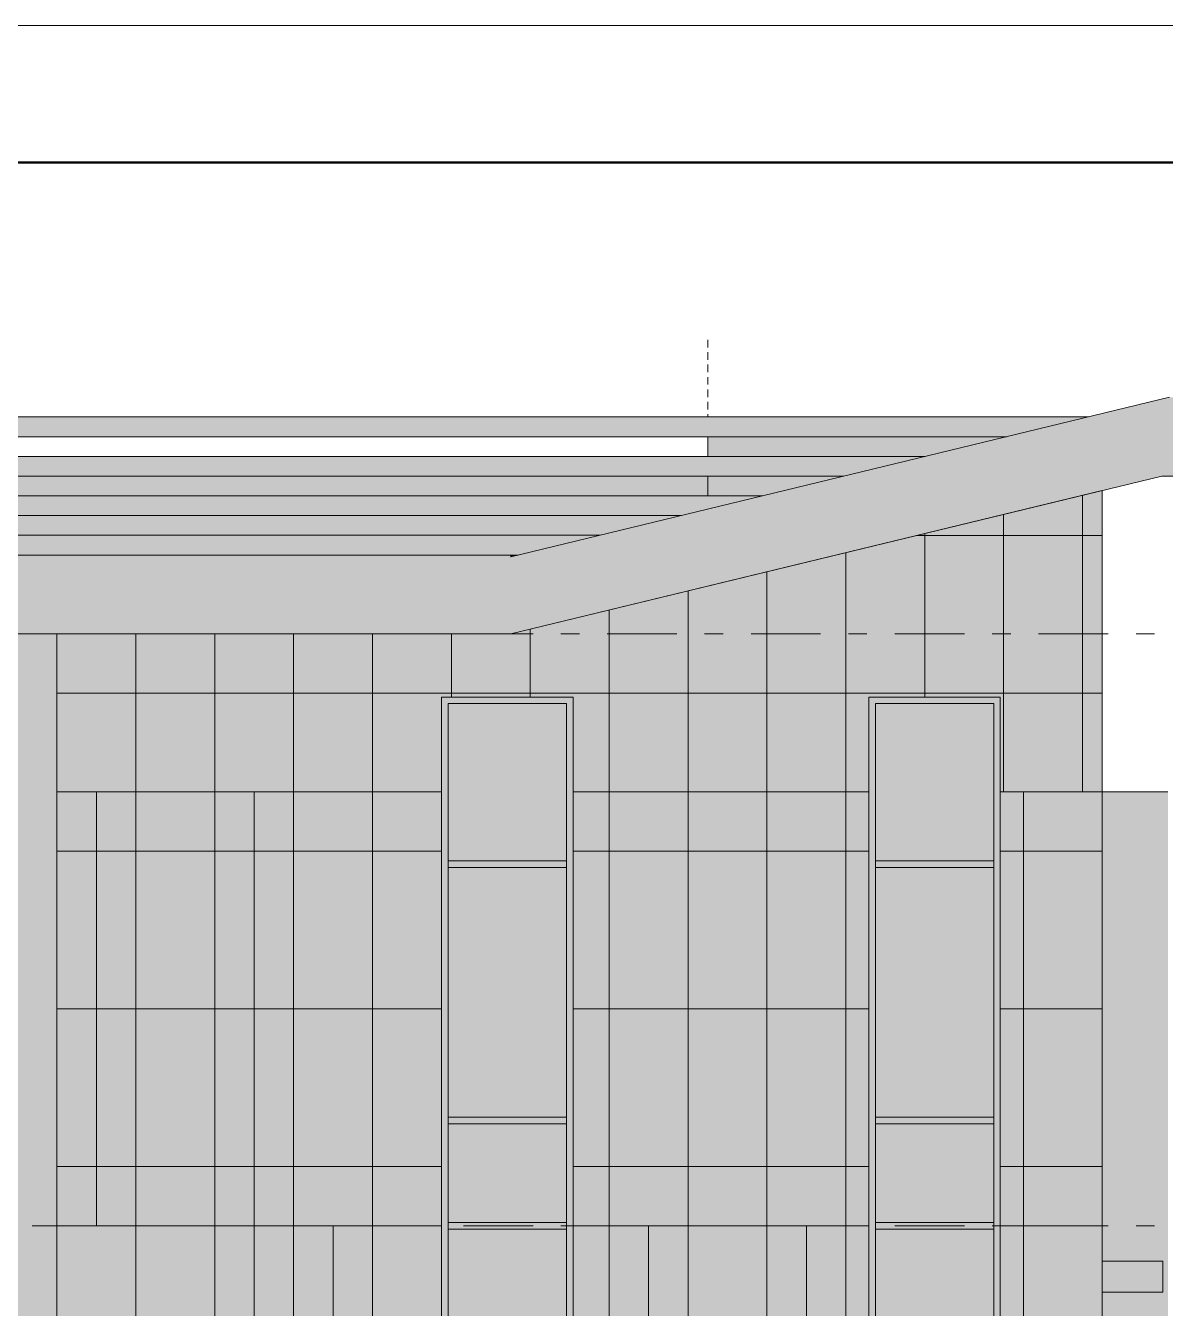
# Model space of a CAD drawing. Header units: millimetres. Extents: x 1499747 to 4341325, y -28481 to 441852.
# Drawn here: x 4128775 to 4137443, y 403550 to 413304 of the extents above; entities that cross this region are included whole.
import ezdxf
from ezdxf.enums import TextEntityAlignment as Align

# ---------------------------------------------------------------- set-up
doc = ezdxf.new("R2010")
doc.units = ezdxf.units.MM
doc.header["$MEASUREMENT"] = 0
doc.layers.add('Чертеж и Рисунок', color=7, linetype='Continuous')
doc.styles.add('СПДС', font='isocpeur.ttf', dxfattribs={"width": 0.9})

# ---------------------------------------------------------------- blocks, each defined once
blk = doc.blocks.new('*U32')
at = {"lineweight": 0}
blk.add_lwpolyline([(-415, -5), (5, -5), (5, 292), (-415, 292)], close=True, dxfattribs=at)
at = {"color": 0, "linetype": 'Continuous', "lineweight": 50}
blk.add_lwpolyline([(-395, 287), (0, 287), (0, 0), (-395, 0)], close=True, dxfattribs=at)
at = {"style": 'СПДС'}
for tag, p in [('ШИФР_ПРОЕКТА_ЛИСТ2', (-65, 7.5)), ('ЛИСТ_второй', (-5, 5))]:
    blk.add_attdef(tag, text='', height=2.5, dxfattribs=at).set_placement(p, align=Align.MIDDLE_CENTER)

msp = doc.modelspace()

# ---------------------------------------------------------------- hatches: boundary and pattern name
at = {"layer": 'Чертеж и Рисунок', "linetype": 'Continuous', "lineweight": 0, "true_color": 0x2e2e2e}
for points in [[(4132462.7, 408678.5), (4137415.4, 409878.5), (4137474.5, 410478.4), (4132462.7, 409264.1)], [(4137415.4, 409878.5), (4146437.8, 409878.5), (4146437.8, 410478.4), (4137474.5, 410478.4)], [(4103762.7, 410328.4), (4103762.7, 410178.4), (4136236.3, 410178.4), (4136855.4, 410328.4)], [(4103762.7, 410028.4), (4103762.7, 409878.4), (4134998.1, 409878.4), (4135562.7, 410015.2), (4135617.2, 410028.4)], [(4103762.7, 409578.4), (4133759.9, 409578.4), (4134379, 409728.4), (4103762.7, 409728.4)], [(4103762.7, 409428.4), (4103762.7, 409278.4), (4103762.7, 409278.4), (4132463.9, 409278.4), (4132521.7, 409278.4), (4133140.8, 409428.4)], [(4103762.7, 409278.4), (4103762.7, 408678.5), (4132462.7, 408678.5), (4132462.7, 409264.1), (4132463.9, 409264.4), (4132463.9, 409278.4)], [(4132463.9, 408678.5), (4132463.9, 408678.8), (4132462.7, 408678.5)], [(4132217.7, 408198.5), (4131937.7, 408198.5), (4131987.7, 408148.5), (4132217.7, 408148.5)], [(4131937.7, 407628.5), (4131987.7, 407628.5), (4131987.7, 408148.5), (4131937.7, 408198.5)], [(4132217.7, 408198.5), (4132217.7, 408148.5), (4132887.7, 408148.5), (4132937.7, 408198.5)], [(4132937.7, 407628.5), (4132937.7, 408198.5), (4132887.7, 408148.5), (4132887.7, 407628.5)], [(4135467.7, 408198.5), (4135187.7, 408198.5), (4135237.7, 408148.5), (4135467.7, 408148.5)], [(4135187.7, 407628.5), (4135237.7, 407628.5), (4135237.7, 408148.5), (4135187.7, 408198.5)], [(4135467.7, 408198.5), (4135467.7, 408148.5), (4136137.7, 408148.5), (4136187.7, 408198.5)], [(4136187.7, 407628.5), (4136187.7, 408198.5), (4136137.7, 408148.5), (4136137.7, 407628.5)], [(4131937.7, 406928.5), (4131987.7, 406928.5), (4131987.7, 407628.5), (4131937.7, 407628.5)], [(4132937.7, 407628.5), (4132887.7, 407628.5), (4132887.7, 406928.5), (4132937.7, 406928.5)], [(4135187.7, 406928.5), (4135237.7, 406928.5), (4135237.7, 407628.5), (4135187.7, 407628.5)], [(4136187.7, 407628.5), (4136137.7, 407628.5), (4136137.7, 406928.5), (4136187.7, 406928.5)], [(4131937.7, 404978.5), (4131987.7, 404978.5), (4131987.7, 406928.5), (4131937.7, 406928.5)], [(4132217.7, 406953.5), (4131987.7, 406953.5), (4131987.7, 406903.5), (4132217.7, 406903.5)], [(4132887.7, 406953.5), (4132217.7, 406953.5), (4132217.7, 406903.5), (4132887.7, 406903.5)], [(4132937.7, 406928.5), (4132887.7, 406928.5), (4132887.7, 404978.5), (4132937.7, 404978.5)], [(4135187.7, 404978.5), (4135237.7, 404978.5), (4135237.7, 406928.5), (4135187.7, 406928.5)], [(4135237.7, 406903.5), (4135467.7, 406903.5), (4135467.7, 406953.5), (4135237.7, 406953.5)], [(4135467.7, 406903.5), (4136137.7, 406903.5), (4136137.7, 406953.5), (4135467.7, 406953.5)], [(4136187.7, 406928.5), (4136137.7, 406928.5), (4136137.7, 404978.5), (4136187.7, 404978.5)], [(4131937.7, 404178.5), (4131987.7, 404178.5), (4131987.7, 404978.5), (4131937.7, 404978.5)], [(4132217.7, 405003.5), (4131987.7, 405003.5), (4131987.7, 404953.5), (4132217.7, 404953.5)], [(4132887.7, 405003.5), (4132217.7, 405003.5), (4132217.7, 404953.5), (4132887.7, 404953.5)], [(4132937.7, 404978.5), (4132887.7, 404978.5), (4132887.7, 404178.5), (4132937.7, 404178.5)], [(4135187.7, 404178.5), (4135237.7, 404178.5), (4135237.7, 404978.5), (4135187.7, 404978.5)], [(4135237.7, 405003.5), (4135237.7, 404953.5), (4135467.7, 404953.5), (4135467.7, 405003.5)], [(4135467.7, 404953.5), (4136137.7, 404953.5), (4136137.7, 405003.5), (4135467.7, 405003.5)], [(4136187.7, 404978.5), (4136137.7, 404978.5), (4136137.7, 404178.5), (4136187.7, 404178.5)], [(4132217.7, 404203.5), (4131987.7, 404203.5), (4131987.7, 404153.5), (4132217.7, 404153.5)], [(4132887.7, 404203.5), (4132217.7, 404203.5), (4132217.7, 404153.5), (4132887.7, 404153.5)], [(4135237.7, 404153.5), (4135467.7, 404153.5), (4135467.7, 404203.5), (4135237.7, 404203.5)], [(4135467.7, 404153.5), (4136137.7, 404153.5), (4136137.7, 404203.5), (4135467.7, 404203.5)], [(4131937.7, 403178.5), (4131987.7, 403178.5), (4131987.7, 404178.5), (4131937.7, 404178.5)], [(4132937.7, 404178.5), (4132887.7, 404178.5), (4132887.7, 403178.5), (4132937.7, 403178.5)], [(4135187.7, 403178.5), (4135237.7, 403178.5), (4135237.7, 404178.5), (4135187.7, 404178.5)], [(4136187.7, 404178.5), (4136137.7, 404178.5), (4136137.7, 403178.5), (4136187.7, 403178.5)]]:
    msp.add_hatch(color=250, dxfattribs=at).paths.add_polyline_path(points)
at = {"layer": 'Чертеж и Рисунок', "linetype": 'Continuous', "lineweight": 0, "true_color": 0xffffff}
for points in [[(4133962.7, 410028.4), (4134462.7, 410028.4), (4134462.7, 410178.4), (4133962.7, 410178.4)], [(4134462.7, 410178.4), (4134462.7, 410028.4), (4135617.2, 410028.4), (4136236.3, 410178.4)], [(4133962.7, 409878.4), (4133962.7, 409728.4), (4134379, 409728.4), (4134462.7, 409748.7), (4134462.7, 409878.4)], [(4134462.7, 409878.4), (4134462.7, 409748.7), (4134998.1, 409878.4)], [(4129012.7, 407478.5), (4131937.7, 407478.5), (4131937.7, 408198.5), (4132937.7, 408198.5), (4132937.7, 407478.5), (4135187.7, 407478.5), (4135187.7, 408198.5), (4136187.7, 408198.5), (4136187.7, 407478.5), (4136962.7, 407478.5), (4136962.7, 409768.8), (4132463.9, 408678.5), (4129012.7, 408678.5)], [(4134462.7, 409162.9), (4136912.7, 409756.7), (4134462.7, 409163)], [(4133962.7, 409041.7), (4134462.7, 409162.9), (4134462.7, 409163), (4133962.7, 409041.9)], [(4129012.7, 400428.4), (4129012.7, 408678.5), (4127512.7, 408678.5), (4127512.7, 400428.4)], [(4129312.7, 404178.5), (4129312.7, 407478.5), (4129012.7, 407478.5), (4129012.7, 404178.5)], [(4130512.7, 404178.5), (4130512.7, 407478.5), (4130212.7, 407478.5), (4130212.7, 404178.5)], [(4131412.7, 404178.5), (4131412.7, 407478.5), (4130812.7, 407478.5), (4130812.7, 404178.5)], [(4133812.7, 404178.5), (4133812.7, 407478.5), (4133212.7, 407478.5), (4133212.7, 404178.5)], [(4135012.7, 404178.5), (4135012.7, 407478.5), (4134412.7, 407478.5), (4134412.7, 404178.5)], [(4136962.7, 404178.5), (4136962.7, 407478.5), (4136362.7, 407478.5), (4136362.7, 404178.5)], [(4130212.7, 400428.4), (4130212.7, 404178.5), (4129612.7, 404178.5), (4129612.7, 400428.4)], [(4131112.7, 400428.4), (4131112.7, 404178.5), (4130512.7, 404178.5), (4130512.7, 400428.4)], [(4134712.7, 400428.4), (4134712.7, 404178.5), (4133512.7, 404178.5), (4133512.7, 400428.4)], [(4136362.7, 400428.4), (4136362.7, 404178.5), (4136187.7, 404178.5), (4136187.7, 400428.4)], [(4136961, 403672.8), (4137422.8, 403672.8), (4137422.8, 403908.5), (4136961, 403908.5)]]:
    msp.add_hatch(color=7, dxfattribs=at).paths.add_polyline_path(points)
at = {"layer": 'Чертеж и Рисунок', "linetype": 'Continuous', "lineweight": 0, "true_color": 0x606060}
for points in [[(4104112.7, 409728.4), (4133962.7, 409728.4), (4133962.7, 409878.4), (4104112.7, 409878.4)], [(4104112.7, 409578.4), (4104112.7, 409428.4), (4133140.8, 409428.4), (4133759.9, 409578.4)], [(4132463.9, 409278.4), (4132463.9, 409264.4), (4132521.7, 409278.4)], [(4133962.7, 409041.9), (4132463.9, 408678.8), (4132463.9, 408678.5), (4133962.7, 409041.7)]]:
    msp.add_hatch(color=251, dxfattribs=at).paths.add_polyline_path(points)
at = {"layer": 'Чертеж и Рисунок', "linetype": 'Continuous', "lineweight": 0, "true_color": 0x84adf9}
for points in [[(4131987.7, 406953.5), (4132887.7, 406953.5), (4132887.7, 407628.5), (4132887.7, 408148.5), (4131987.7, 408148.5)], [(4135237.7, 408148.5), (4135237.7, 406953.5), (4136137.7, 406953.5), (4136137.7, 408148.5)], [(4132887.7, 406903.5), (4131987.7, 406903.5), (4131987.7, 405003.5), (4132887.7, 405003.5)], [(4136137.7, 406903.5), (4135237.7, 406903.5), (4135237.7, 405003.5), (4136137.7, 405003.5)], [(4131987.7, 404203.5), (4132887.7, 404203.5), (4132887.7, 404953.5), (4131987.7, 404953.5)], [(4135237.7, 404203.5), (4136137.7, 404203.5), (4136137.7, 404953.5), (4135237.7, 404953.5)], [(4131987.7, 403203.5), (4132887.7, 403203.5), (4132887.7, 404153.5), (4131987.7, 404153.5)], [(4135237.7, 404153.5), (4135237.7, 403203.5), (4136137.7, 403203.5), (4136137.7, 404153.5)]]:
    msp.add_hatch(color=161, dxfattribs=at).paths.add_polyline_path(points)
at = {"layer": 'Чертеж и Рисунок', "linetype": 'Continuous', "lineweight": 0, "true_color": 0x868d8e}
for points in [[(4130212.7, 404178.5), (4130212.7, 407478.5), (4129312.7, 407478.5), (4129312.7, 404178.5)], [(4130812.7, 404178.5), (4130812.7, 407478.5), (4130512.7, 407478.5), (4130512.7, 404178.5)], [(4131412.7, 407478.5), (4131412.7, 404178.5), (4131937.7, 404178.5), (4131937.7, 407478.5)], [(4133212.7, 404178.5), (4133212.7, 407478.5), (4132937.7, 407478.5), (4132937.7, 404178.5)], [(4134412.7, 404178.5), (4134412.7, 407478.5), (4133812.7, 407478.5), (4133812.7, 404178.5)], [(4135187.7, 404178.5), (4135187.7, 407478.5), (4135012.7, 407478.5), (4135012.7, 404178.5)], [(4136362.7, 404178.5), (4136362.7, 407478.5), (4136187.7, 407478.5), (4136187.7, 404178.5)], [(4129012.7, 400428.4), (4129612.7, 400428.4), (4129612.7, 404178.5), (4129012.7, 404178.5)], [(4130512.7, 400428.4), (4130512.7, 404178.5), (4130212.7, 404178.5), (4130212.7, 400428.4)], [(4131112.7, 404178.5), (4131112.7, 400428.4), (4131937.7, 400428.4), (4131937.7, 404178.5)], [(4132937.7, 400428.4), (4133512.7, 400428.4), (4133512.7, 404178.5), (4132937.7, 404178.5)], [(4135187.7, 400428.4), (4135187.7, 404178.5), (4134712.7, 404178.5), (4134712.7, 400428.4)], [(4136962.7, 400428.4), (4136962.7, 404178.5), (4136362.7, 404178.5), (4136362.7, 400428.4)]]:
    msp.add_hatch(color=252, dxfattribs=at).paths.add_polyline_path(points)
at = {"layer": 'Чертеж и Рисунок', "linetype": 'Continuous', "lineweight": 0, "true_color": 0xbc9a89}
msp.add_hatch(color=33, dxfattribs=at).paths.add_polyline_path([(4136962.7, 407478.5), (4136962.7, 399933), (4137462.7, 399933), (4137462.7, 407478.5)])

# ---------------------------------------------------------------- linework, layer by layer
at = {"layer": 'Чертеж и Рисунок', "color": 30, "linetype": 'Continuous', "lineweight": 15, "true_color": 0xff6600}
for points in [[(4133962.6, 410914.3), (4133962.6, 410856.4)], [(4133962.6, 410820.2), (4133962.6, 410762.3)], [(4133962.6, 410726.1), (4133962.6, 410668.2)], [(4133962.6, 410632), (4133962.6, 410574.1)], [(4133962.6, 410537.9), (4133962.6, 410480)], [(4133962.6, 410443.8), (4133962.6, 410385.8)], [(4133962.6, 410349.6), (4133962.6, 410328.4)], [(4133962.6, 410161.4), (4133962.6, 410103.5)], [(4133962.6, 410067.3), (4133962.6, 410028.4)]]:
    msp.add_lwpolyline(points, dxfattribs=at)
at = {"layer": 'Чертеж и Рисунок', "color": 7, "linetype": 'Continuous', "lineweight": 5}
for points in [[(4132463.9, 409264.4), (4137474.5, 410478.4)], [(4136855.4, 410328.4), (4103762.7, 410328.4)], [(4136236.3, 410178.4), (4103762.7, 410178.4)], [(4135617.2, 410028.4), (4103762.7, 410028.4)], [(4134998.1, 409878.4), (4103762.7, 409878.4)], [(4132463.9, 408678.8), (4137415.4, 409878.5)], [(4137415.4, 409878.5), (4146437.8, 409878.5)], [(4136962.7, 409768.8), (4132463.9, 408678.5)], [(4136962.7, 409768.8), (4136962.7, 407478.5)], [(4134379, 409728.4), (4103762.7, 409728.4)], [(4133759.9, 409578.4), (4103762.7, 409578.4)], [(4133140.8, 409428.4), (4103762.7, 409428.4)], [(4103762.7, 409278.4), (4132463.9, 409278.4)], [(4132462.7, 409264.1), (4132463.9, 409264.4)], [(4132463.9, 409278.4), (4132463.9, 409264.4)], [(4132521.7, 409278.4), (4132463.9, 409278.4)], [(4103762.7, 408678.5), (4132462.7, 408678.5)], [(4129012.7, 400428.4), (4129012.7, 408678.5)], [(4132462.7, 408678.5), (4132463.9, 408678.8)], [(4132462.7, 408678.5), (4132463.9, 408678.5)], [(4132463.9, 408678.8), (4132463.9, 408678.5)], [(4131937.7, 407478.5), (4131937.7, 408198.5)], [(4131937.7, 408198.5), (4132937.7, 408198.5)], [(4132937.7, 408198.5), (4132937.7, 407478.5)], [(4135187.7, 407478.5), (4135187.7, 408198.5)], [(4135187.7, 408198.5), (4136187.7, 408198.5)], [(4136187.7, 408198.5), (4136187.7, 407478.5)], [(4131987.7, 408148.5), (4132217.7, 408148.5)], [(4131987.7, 407628.5), (4131987.7, 408148.5)], [(4132217.7, 408148.5), (4132887.7, 408148.5)], [(4132887.7, 408148.5), (4132887.7, 407628.5)], [(4135237.7, 408148.5), (4135467.7, 408148.5)], [(4135237.7, 407628.5), (4135237.7, 408148.5)], [(4135467.7, 408148.5), (4136137.7, 408148.5)], [(4136137.7, 408148.5), (4136137.7, 407628.5)], [(4131987.7, 406953.5), (4131987.7, 407628.5)], [(4132887.7, 407628.5), (4132887.7, 406953.5)], [(4135237.7, 406953.5), (4135237.7, 407628.5)], [(4136137.7, 407628.5), (4136137.7, 406953.5)], [(4129312.7, 407478.5), (4130212.7, 407478.5)], [(4130512.7, 407478.5), (4130812.7, 407478.5)], [(4131412.7, 407478.5), (4131937.7, 407478.5)], [(4131937.7, 404178.5), (4131937.7, 407478.5)], [(4132937.7, 407478.5), (4132937.7, 404178.5)], [(4132937.7, 407478.5), (4133212.7, 407478.5)], [(4133812.7, 407478.5), (4134412.7, 407478.5)], [(4135012.7, 407478.5), (4135187.7, 407478.5)], [(4136187.7, 407478.5), (4136962.7, 407478.5)], [(4136962.7, 407478.5), (4137462.7, 407478.5)], [(4136962.7, 399933), (4136962.7, 407478.5)], [(4131987.7, 406928.5), (4131987.7, 406953.5)], [(4131987.7, 406953.5), (4132217.7, 406953.5)], [(4131987.7, 406903.5), (4131987.7, 406928.5)], [(4132217.7, 406953.5), (4132887.7, 406953.5)], [(4132887.7, 406953.5), (4132887.7, 406928.5)], [(4132887.7, 406928.5), (4132887.7, 406903.5)], [(4135237.7, 406928.5), (4135237.7, 406953.5)], [(4135237.7, 406953.5), (4135467.7, 406953.5)], [(4135237.7, 406903.5), (4135237.7, 406928.5)], [(4135467.7, 406953.5), (4136137.7, 406953.5)], [(4136137.7, 406953.5), (4136137.7, 406928.5)], [(4136137.7, 406928.5), (4136137.7, 406903.5)], [(4131987.7, 405003.5), (4131987.7, 406903.5)], [(4131987.7, 406903.5), (4132217.7, 406903.5)], [(4132217.7, 406903.5), (4132887.7, 406903.5)], [(4132887.7, 406903.5), (4132887.7, 405003.5)], [(4135237.7, 405003.5), (4135237.7, 406903.5)], [(4135237.7, 406903.5), (4135467.7, 406903.5)], [(4135467.7, 406903.5), (4136137.7, 406903.5)], [(4136137.7, 406903.5), (4136137.7, 405003.5)], [(4131987.7, 404978.5), (4131987.7, 405003.5)], [(4131987.7, 405003.5), (4132217.7, 405003.5)], [(4131987.7, 404953.5), (4131987.7, 404978.5)], [(4132217.7, 405003.5), (4132887.7, 405003.5)], [(4132887.7, 405003.5), (4132887.7, 404978.5)], [(4132887.7, 404978.5), (4132887.7, 404953.5)], [(4135237.7, 404978.5), (4135237.7, 405003.5)], [(4135237.7, 405003.5), (4135467.7, 405003.5)], [(4135237.7, 404953.5), (4135237.7, 404978.5)], [(4135467.7, 405003.5), (4136137.7, 405003.5)], [(4136137.7, 405003.5), (4136137.7, 404978.5)], [(4136137.7, 404978.5), (4136137.7, 404953.5)], [(4131987.7, 404953.5), (4132217.7, 404953.5)], [(4131987.7, 404203.5), (4131987.7, 404953.5)], [(4132217.7, 404953.5), (4132887.7, 404953.5)], [(4132887.7, 404953.5), (4132887.7, 404203.5)], [(4135237.7, 404953.5), (4135467.7, 404953.5)], [(4135237.7, 404203.5), (4135237.7, 404953.5)], [(4135467.7, 404953.5), (4136137.7, 404953.5)], [(4136137.7, 404953.5), (4136137.7, 404203.5)], [(4131987.7, 404203.5), (4132217.7, 404203.5)], [(4131987.7, 404178.5), (4131987.7, 404203.5)], [(4132217.7, 404203.5), (4132887.7, 404203.5)], [(4132887.7, 404203.5), (4132887.7, 404178.5)], [(4135237.7, 404203.5), (4135467.7, 404203.5)], [(4135237.7, 404178.5), (4135237.7, 404203.5)], [(4135467.7, 404203.5), (4136137.7, 404203.5)], [(4136137.7, 404203.5), (4136137.7, 404178.5)], [(4129312.7, 404178.5), (4129612.7, 404178.5)], [(4130212.7, 404178.5), (4129612.7, 404178.5)], [(4129612.7, 404178.5), (4129612.7, 400428.4)], [(4130212.7, 400428.4), (4130212.7, 404178.5)], [(4130812.7, 404178.5), (4130512.7, 404178.5)], [(4130512.7, 404178.5), (4130512.7, 400428.4)], [(4131112.7, 400428.4), (4131112.7, 404178.5)], [(4131412.7, 404178.5), (4131937.7, 404178.5)], [(4131937.7, 400428.4), (4131937.7, 404178.5)], [(4131987.7, 404153.5), (4131987.7, 404178.5)], [(4131987.7, 404153.5), (4132217.7, 404153.5)], [(4131987.7, 403203.5), (4131987.7, 404153.5)], [(4132217.7, 404153.5), (4132887.7, 404153.5)], [(4132887.7, 404178.5), (4132887.7, 404153.5)], [(4132887.7, 404153.5), (4132887.7, 403203.5)], [(4132937.7, 404178.5), (4132937.7, 400428.4)], [(4132937.7, 404178.5), (4133212.7, 404178.5)], [(4133512.7, 404178.5), (4133512.7, 400428.4)], [(4134412.7, 404178.5), (4133812.7, 404178.5)], [(4134712.7, 400428.4), (4134712.7, 404178.5)], [(4135012.7, 404178.5), (4135187.7, 404178.5)], [(4135237.7, 404153.5), (4135237.7, 404178.5)], [(4135237.7, 404153.5), (4135467.7, 404153.5)], [(4135237.7, 403203.5), (4135237.7, 404153.5)], [(4135467.7, 404153.5), (4136137.7, 404153.5)], [(4136137.7, 404178.5), (4136137.7, 404153.5)], [(4136137.7, 404153.5), (4136137.7, 403203.5)], [(4136362.7, 404178.5), (4136187.7, 404178.5)], [(4136362.7, 404178.5), (4136962.7, 404178.5)], [(4136961, 403672.8), (4136961, 403908.5)], [(4136961, 403908.5), (4137422.8, 403908.5)], [(4137422.8, 403908.5), (4137422.8, 403672.8)], [(4137422.8, 403672.8), (4136961, 403672.8)]]:
    msp.add_lwpolyline(points, dxfattribs=at)
at = {"layer": 'Чертеж и Рисунок', "color": 14, "linetype": 'Continuous', "lineweight": 15, "true_color": 0xa80f02}
msp.add_lwpolyline([(4133962.7, 410028.4), (4133962.7, 410178.4)], dxfattribs=at)
at = {"layer": 'Чертеж и Рисунок', "color": 251, "linetype": 'Continuous', "lineweight": 5, "true_color": 0x6a6a6a}
for points in [[(4133962.7, 409728.4), (4133962.7, 409878.4)], [(4134462.7, 409163), (4134462.7, 409162.9)], [(4133962.7, 409041.7), (4133962.7, 409041.9)]]:
    msp.add_lwpolyline(points, dxfattribs=at)
at = {"layer": 'Чертеж и Рисунок', "color": 255, "linetype": 'Continuous', "lineweight": 0}
for points in [[(4136812.5, 409732.4), (4136812.5, 407478.5)], [(4129312.7, 407478.5), (4129012.7, 407478.5)], [(4129312.7, 404178.5), (4129312.7, 407478.5)], [(4130512.7, 407478.5), (4130212.7, 407478.5)], [(4130212.7, 407478.5), (4130212.7, 404178.5)], [(4130512.7, 404178.5), (4130512.7, 407478.5)], [(4131412.7, 407478.5), (4130812.7, 407478.5)], [(4130812.7, 407478.5), (4130812.7, 404178.5)], [(4131412.7, 404178.5), (4131412.7, 407478.5)], [(4133812.7, 407478.5), (4133212.7, 407478.5)], [(4133212.7, 407478.5), (4133212.7, 404178.5)], [(4133812.7, 404178.5), (4133812.7, 407478.5)], [(4135012.7, 407478.5), (4134412.7, 407478.5)], [(4134412.7, 407478.5), (4134412.7, 404178.5)], [(4135012.7, 404178.5), (4135012.7, 407478.5)], [(4129012.7, 404178.5), (4129312.7, 404178.5)], [(4130212.7, 404178.5), (4130512.7, 404178.5)], [(4130812.7, 404178.5), (4131412.7, 404178.5)], [(4133212.7, 404178.5), (4133812.7, 404178.5)], [(4134412.7, 404178.5), (4135012.7, 404178.5)]]:
    msp.add_lwpolyline(points, dxfattribs=at)
at = {"layer": 'Чертеж и Рисунок', "color": 253, "linetype": 'Continuous', "lineweight": 5, "true_color": 0xaaaaaa}
for points in [[(4136812.7, 407478.5), (4136812.7, 409732.4)], [(4136212.5, 409587), (4136212.5, 407478.5)], [(4136212.7, 407478.5), (4136212.7, 409587)], [(4135556.3, 409428), (4135556.7, 409428)], [(4135556.7, 409428), (4136962.7, 409428)], [(4135612.5, 409441.5), (4135612.5, 408198.5)], [(4135612.7, 408198.5), (4135612.7, 409441.6)], [(4135012.5, 409296.1), (4135012.5, 369078.4)], [(4135012.7, 407478.5), (4135012.7, 409296.2)], [(4134412.5, 409150.7), (4134412.5, 369080.9)], [(4134412.7, 407478.5), (4134412.7, 409150.8)], [(4133812.5, 409005.3), (4133812.5, 369078.4)], [(4133812.7, 407478.5), (4133812.7, 409005.4)], [(4133212.5, 408859.9), (4133212.5, 369078.4)], [(4133212.7, 407478.5), (4133212.7, 408859.9)], [(4129012.7, 407478.5), (4129012.7, 408678.5)], [(4129612.5, 408678.5), (4129612.5, 369078.4)], [(4129612.7, 407478.5), (4129612.7, 408678.5)], [(4130212.5, 408678.5), (4130212.5, 369078.4)], [(4130212.7, 407478.5), (4130212.7, 408678.5)], [(4130812.5, 408678.5), (4130812.5, 369078.4)], [(4130812.7, 407478.5), (4130812.7, 408678.5)], [(4131412.5, 408678.5), (4131412.5, 369078.4)], [(4131412.7, 407478.5), (4131412.7, 408678.5)], [(4132012.5, 408678.5), (4132012.5, 408198.5)], [(4132012.7, 408198.5), (4132012.7, 408678.5)], [(4132612.5, 408714.5), (4132612.5, 408198.5)], [(4132612.7, 408198.5), (4132612.7, 408714.5)], [(4129012.7, 408228), (4136962.7, 408228)], [(4135187.7, 407478.5), (4135187.7, 369078.4)], [(4136187.7, 407478.5), (4136187.7, 369078.4)], [(4136362.7, 407478.5), (4136362.7, 404178.5)], [(4129012.7, 407028), (4131937.7, 407028)], [(4132937.7, 407028), (4135187.7, 407028)], [(4136187.7, 407028), (4136962.7, 407028)], [(4129012.7, 405828), (4131937.7, 405828)], [(4132937.7, 405828), (4135187.7, 405828)], [(4136187.7, 405828), (4136962.7, 405828)], [(4129012.7, 404628), (4131937.7, 404628)], [(4132937.7, 404628), (4135187.7, 404628)], [(4136187.7, 404628), (4136962.7, 404628)], [(4136362.7, 404178.5), (4136362.7, 369078.4)]]:
    msp.add_lwpolyline(points, dxfattribs=at)
at = {"layer": 'Чертеж и Рисунок', "color": 1, "linetype": 'Continuous', "lineweight": 0}
for points in [[(4128823.5, 408678.5), (4129352.6, 408678.5)], [(4129564.3, 408678.5), (4129705.4, 408678.5)], [(4129917.1, 408678.5), (4130446.2, 408678.5)], [(4130657.9, 408678.5), (4130799, 408678.5)], [(4131010.7, 408678.5), (4131539.9, 408678.5)], [(4131751.5, 408678.5), (4131892.6, 408678.5)], [(4132104.3, 408678.5), (4132633.5, 408678.5)], [(4132845.1, 408678.5), (4132986.2, 408678.5)], [(4133197.9, 408678.5), (4133727.1, 408678.5)], [(4133938.7, 408678.5), (4134079.9, 408678.5)], [(4134291.5, 408678.5), (4134820.7, 408678.5)], [(4135032.4, 408678.5), (4135173.5, 408678.5)], [(4135385.1, 408678.5), (4135914.3, 408678.5)], [(4136126, 408678.5), (4136267.1, 408678.5)], [(4136478.7, 408678.5), (4137007.9, 408678.5)], [(4137219.6, 408678.5), (4137360.7, 408678.5)], [(4128823.5, 404178.5), (4129352.6, 404178.5)], [(4129564.3, 404178.5), (4129705.4, 404178.5)], [(4129917.1, 404178.5), (4130446.2, 404178.5)], [(4130657.9, 404178.5), (4130799, 404178.5)], [(4131010.7, 404178.5), (4131539.9, 404178.5)], [(4131751.5, 404178.5), (4131892.6, 404178.5)], [(4132104.3, 404178.5), (4132633.5, 404178.5)], [(4132845.1, 404178.5), (4132986.2, 404178.5)], [(4133197.9, 404178.5), (4133727.1, 404178.5)], [(4133938.7, 404178.5), (4134079.9, 404178.5)], [(4134291.5, 404178.5), (4134820.7, 404178.5)], [(4135032.4, 404178.5), (4135173.5, 404178.5)], [(4135385.1, 404178.5), (4135914.3, 404178.5)], [(4136126, 404178.5), (4136267.1, 404178.5)], [(4136478.7, 404178.5), (4137007.9, 404178.5)], [(4137219.6, 404178.5), (4137360.7, 404178.5)]]:
    msp.add_lwpolyline(points, dxfattribs=at)

# ---------------------------------------------------------------- block references
at = {"lineweight": 0, "xscale": 207.8567760686079, "yscale": 207.8567760686079, "zscale": 207.8567760686079}
msp.add_blockref('*U32', (4178090.1, 352609.6), dxfattribs=at)

doc.saveas('drawing.dxf')
